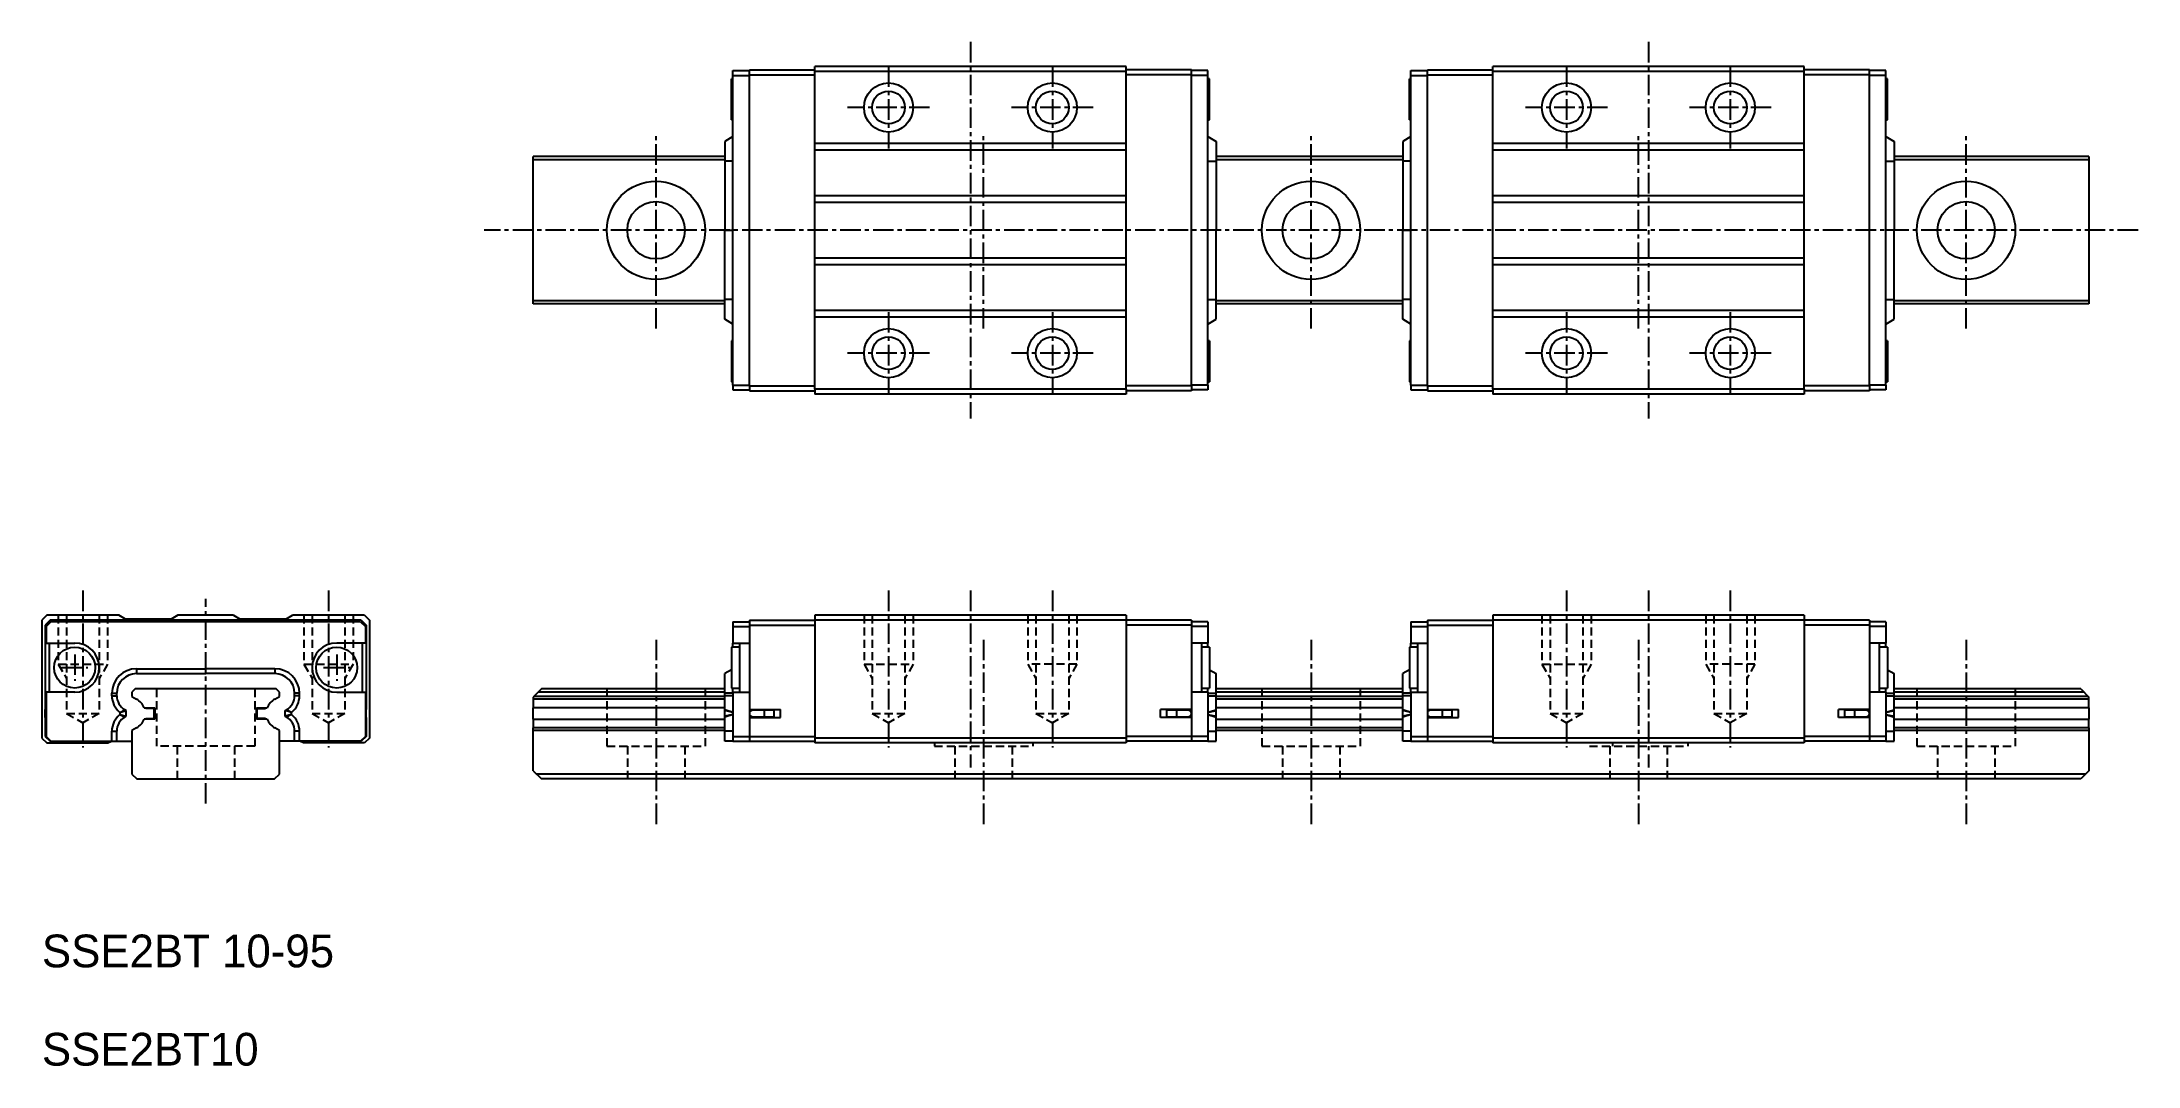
# Model space of a CAD drawing. Extents: x 10 to 138, y 10 to 72.
import ezdxf

# ---------------------------------------------------------------- set-up
doc = ezdxf.new("R2010")
doc.units = 0
doc.linetypes.add('CENTER', pattern=[2, 1.25, -0.25, 0.25, -0.25])
doc.linetypes.add('DASHED', pattern=[0.75, 0.5, -0.25])
doc.layers.get('0').update_dxf_attribs({"linetype": 'CONTINUOUS'})
doc.layers.add('CENTER', color=1, linetype='CENTER')

msp = doc.modelspace()

# ---------------------------------------------------------------- linework, layer by layer
at = {"color": 7, "linetype": 'CONTINUOUS'}
for p, q in [((52.2, 70.75), (53.2, 70.75)), ((52.2, 70.45), (52.2, 70.75)), ((52.2, 51.55), (52.2, 70.45)), ((52.2, 70.45), (53.2, 70.45)), ((53.2, 70.8), (57.2, 70.8)), ((53.2, 70.5), (53.2, 70.8)), ((53.2, 70.5), (57.2, 70.5)), ((53.2, 51.5), (53.2, 70.5)), ((76.2, 71), (57.2, 71)), ((57.2, 70.7), (57.2, 71)), ((57.2, 51.3), (57.2, 70.7)), ((76.2, 70.7), (57.2, 70.7)), ((76.2, 70.7), (76.2, 71)), ((80.2, 70.8), (76.2, 70.8)), ((76.2, 51.3), (76.2, 70.7)), ((80.2, 70.5), (76.2, 70.5)), ((80.2, 70.5), (80.2, 70.8)), ((81.2, 70.75), (80.2, 70.75)), ((80.2, 51.5), (80.2, 70.5)), ((81.2, 70.45), (80.2, 70.45)), ((81.2, 70.45), (81.2, 70.75)), ((81.2, 51.55), (81.2, 70.45)), ((93.6, 70.75), (94.6, 70.75)), ((93.6, 70.45), (93.6, 70.75)), ((93.6, 51.55), (93.6, 70.45)), ((93.6, 70.45), (94.6, 70.45)), ((94.6, 70.8), (98.6, 70.8)), ((94.6, 70.5), (94.6, 70.8)), ((94.6, 51.5), (94.6, 70.5)), ((94.6, 70.5), (98.6, 70.5)), ((117.6, 71), (98.6, 71)), ((98.6, 70.7), (98.6, 71)), ((117.6, 70.7), (98.6, 70.7)), ((98.6, 51.3), (98.6, 70.7)), ((117.6, 70.7), (117.6, 71)), ((121.6, 70.8), (117.6, 70.8)), ((117.6, 51.3), (117.6, 70.7)), ((121.6, 70.5), (117.6, 70.5)), ((121.6, 70.5), (121.6, 70.8)), ((122.6, 70.75), (121.6, 70.75)), ((121.6, 51.5), (121.6, 70.5)), ((122.6, 70.45), (121.6, 70.45)), ((122.6, 70.45), (122.6, 70.75)), ((122.6, 51.55), (122.6, 70.45)), ((52.1, 67.75), (52.1, 70.25)), ((52.2, 70.25), (52.1, 70.25)), ((81.3, 70.25), (81.2, 70.25)), ((81.3, 67.75), (81.3, 70.25)), ((93.5, 67.75), (93.5, 70.25)), ((93.6, 70.25), (93.5, 70.25)), ((122.7, 70.25), (122.6, 70.25)), ((122.7, 67.75), (122.7, 70.25)), ((52.2, 66.73), (51.7, 66.43)), ((52.1, 67.75), (52.2, 67.75)), ((81.2, 67.75), (81.3, 67.75)), ((81.2, 66.73), (81.7, 66.43)), ((93.6, 66.73), (93.1, 66.43)), ((93.5, 67.75), (93.6, 67.75)), ((122.6, 67.75), (122.7, 67.75)), ((122.6, 66.73), (123.1, 66.43)), ((51.7, 65.5), (40, 65.5)), ((40, 65.3), (40, 65.5)), ((51.7, 65.3), (40, 65.3)), ((40, 56.7), (40, 65.3)), ((51.7, 66.43), (51.7, 65.23)), ((76.2, 66.3), (57.2, 66.3)), ((76.2, 65.9), (57.2, 65.9)), ((81.7, 66.43), (81.7, 65.23)), ((93.1, 65.5), (81.7, 65.5)), ((93.1, 65.3), (81.7, 65.3)), ((93.1, 66.43), (93.1, 65.23)), ((117.6, 66.3), (98.6, 66.3)), ((117.6, 65.9), (98.6, 65.9)), ((123.1, 66.43), (123.1, 65.23)), ((135, 65.5), (123.1, 65.5)), ((135, 65.3), (123.1, 65.3)), ((135, 65.5), (135, 65.3)), ((135, 65.3), (135, 56.7)), ((51.7, 65.23), (51.7, 61)), ((52.2, 65.23), (51.7, 65.23)), ((81.2, 65.23), (81.7, 65.23)), ((81.7, 65.23), (81.7, 61)), ((93.1, 65.23), (93.1, 61)), ((93.6, 65.23), (93.1, 65.23)), ((122.6, 65.23), (123.1, 65.23)), ((123.1, 65.23), (123.1, 61)), ((76.2, 63.1), (57.2, 63.1)), ((117.6, 63.1), (98.6, 63.1)), ((76.2, 62.7), (57.2, 62.7)), ((117.6, 62.7), (98.6, 62.7)), ((51.7, 56.77), (51.7, 61)), ((51.7, 61), (52.2, 61)), ((81.7, 61), (81.2, 61)), ((81.7, 56.77), (81.7, 61)), ((93.1, 56.77), (93.1, 61)), ((93.1, 61), (93.6, 61)), ((123.1, 61), (122.6, 61)), ((123.1, 56.77), (123.1, 61)), ((76.2, 59.3), (57.2, 59.3)), ((76.2, 58.9), (57.2, 58.9)), ((117.6, 59.3), (98.6, 59.3)), ((117.6, 58.9), (98.6, 58.9)), ((51.7, 56.7), (40, 56.7)), ((40, 56.5), (40, 56.7)), ((51.7, 56.5), (40, 56.5)), ((51.7, 55.57), (51.7, 56.77)), ((52.2, 56.77), (51.7, 56.77)), ((81.2, 56.77), (81.7, 56.77)), ((81.7, 55.57), (81.7, 56.77)), ((93.1, 56.7), (81.7, 56.7)), ((93.1, 56.5), (81.7, 56.5)), ((93.1, 55.57), (93.1, 56.77)), ((93.6, 56.77), (93.1, 56.77)), ((122.6, 56.77), (123.1, 56.77)), ((123.1, 55.57), (123.1, 56.77)), ((135, 56.7), (123.1, 56.7)), ((135, 56.5), (123.1, 56.5)), ((135, 56.7), (135, 56.5)), ((52.2, 55.27), (51.7, 55.57)), ((76.2, 56.1), (57.2, 56.1)), ((76.2, 55.7), (57.2, 55.7)), ((81.2, 55.27), (81.7, 55.57)), ((93.6, 55.27), (93.1, 55.57)), ((117.6, 56.1), (98.6, 56.1)), ((117.6, 55.7), (98.6, 55.7)), ((122.6, 55.27), (123.1, 55.57)), ((52.1, 54.25), (52.1, 51.75)), ((52.2, 54.25), (52.1, 54.25)), ((81.3, 54.25), (81.2, 54.25)), ((81.3, 54.25), (81.3, 51.75)), ((93.5, 54.25), (93.5, 51.75)), ((93.6, 54.25), (93.5, 54.25)), ((122.7, 54.25), (122.6, 54.25)), ((122.7, 54.25), (122.7, 51.75)), ((52.1, 51.75), (52.2, 51.75)), ((52.2, 51.55), (53.2, 51.55)), ((52.2, 51.55), (52.2, 51.25)), ((52.2, 51.25), (53.2, 51.25)), ((53.2, 51.5), (57.2, 51.5)), ((53.2, 51.5), (53.2, 51.2)), ((76.2, 51.3), (57.2, 51.3)), ((57.2, 51.3), (57.2, 51)), ((80.2, 51.5), (76.2, 51.5)), ((76.2, 51.3), (76.2, 51)), ((81.2, 51.55), (80.2, 51.55)), ((80.2, 51.5), (80.2, 51.2)), ((81.2, 51.25), (80.2, 51.25)), ((81.2, 51.75), (81.3, 51.75)), ((81.2, 51.55), (81.2, 51.25)), ((93.5, 51.75), (93.6, 51.75)), ((93.6, 51.55), (93.6, 51.25)), ((93.6, 51.55), (94.6, 51.55)), ((93.6, 51.25), (94.6, 51.25)), ((94.6, 51.5), (98.6, 51.5)), ((94.6, 51.5), (94.6, 51.2)), ((117.6, 51.3), (98.6, 51.3)), ((98.6, 51.3), (98.6, 51)), ((121.6, 51.5), (117.6, 51.5)), ((117.6, 51.3), (117.6, 51)), ((122.6, 51.55), (121.6, 51.55)), ((121.6, 51.5), (121.6, 51.2)), ((122.6, 51.25), (121.6, 51.25)), ((122.6, 51.75), (122.7, 51.75)), ((122.6, 51.55), (122.6, 51.25)), ((53.2, 51.2), (57.2, 51.2)), ((76.2, 51), (57.2, 51)), ((80.2, 51.2), (76.2, 51.2)), ((94.6, 51.2), (98.6, 51.2)), ((117.6, 51), (98.6, 51)), ((121.6, 51.2), (117.6, 51.2)), ((10.3, 37.5), (10, 37.2)), ((10, 37.2), (10, 30)), ((10.5, 37.2), (10.2, 36.9)), ((14.7, 37.5), (10.3, 37.5)), ((29.5, 37.2), (10.5, 37.2)), ((15.1, 37.25), (14.7, 37.5)), ((17.9, 37.25), (15.1, 37.25)), ((18.3, 37.5), (17.9, 37.25)), ((21.7, 37.5), (18.3, 37.5)), ((21.7, 37.5), (22.1, 37.25)), ((24.9, 37.25), (22.1, 37.25)), ((24.9, 37.25), (25.3, 37.5)), ((29.7, 37.5), (25.3, 37.5)), ((29.5, 37.2), (29.8, 36.9)), ((29.7, 37.5), (30, 37.2)), ((30, 37.2), (30, 30)), ((53.2, 37.2), (57.2, 37.2)), ((53.2, 37.2), (53.2, 36.9)), ((76.2, 37.5), (57.2, 37.5)), ((57.2, 37.5), (57.2, 37.2)), ((76.2, 37.2), (57.2, 37.2)), ((57.2, 37.2), (57.2, 30)), ((76.2, 37.5), (76.2, 37.2)), ((80.2, 37.2), (76.2, 37.2)), ((76.2, 37.2), (76.2, 30)), ((80.2, 37.2), (80.2, 36.9)), ((94.6, 37.2), (98.6, 37.2)), ((94.6, 37.2), (94.6, 36.9)), ((117.6, 37.5), (98.6, 37.5)), ((98.6, 37.5), (98.6, 37.2)), ((117.6, 37.2), (98.6, 37.2)), ((98.6, 37.2), (98.6, 30)), ((117.6, 37.5), (117.6, 37.2)), ((117.6, 37.2), (117.6, 30)), ((121.6, 37.2), (117.6, 37.2)), ((121.6, 37.2), (121.6, 36.9)), ((10.2, 36.9), (10.2, 31.75)), ((10.55, 37.1), (10.25, 36.8)), ((10.25, 36.8), (10.25, 35.8)), ((29.45, 37.1), (10.55, 37.1)), ((29.45, 37.1), (29.75, 36.8)), ((29.75, 36.8), (29.75, 35.8)), ((29.8, 36.9), (29.8, 31.75)), ((52.2, 37.1), (53.2, 37.1)), ((52.2, 37.1), (52.2, 36.8)), ((52.2, 36.8), (53.2, 36.8)), ((52.2, 36.8), (52.2, 35.8)), ((53.2, 36.9), (57.2, 36.9)), ((53.2, 36.9), (53.2, 31.75)), ((80.2, 36.9), (76.2, 36.9)), ((81.2, 37.1), (80.2, 37.1)), ((80.2, 36.9), (80.2, 31.75)), ((81.2, 36.8), (80.2, 36.8)), ((81.2, 37.1), (81.2, 36.8)), ((81.2, 36.8), (81.2, 35.8)), ((93.6, 37.1), (93.6, 36.8)), ((93.6, 37.1), (94.6, 37.1)), ((93.6, 36.8), (93.6, 35.8)), ((93.6, 36.8), (94.6, 36.8)), ((94.6, 36.9), (98.6, 36.9)), ((94.6, 36.9), (94.6, 31.75)), ((121.6, 36.9), (117.6, 36.9)), ((122.6, 37.1), (121.6, 37.1)), ((121.6, 36.9), (121.6, 31.75)), ((122.6, 36.8), (121.6, 36.8)), ((122.6, 37.1), (122.6, 36.8)), ((122.6, 36.8), (122.6, 35.8)), ((10.25, 35.8), (12, 35.8)), ((10.45, 35.8), (10.45, 32.8)), ((29.75, 35.8), (28, 35.8)), ((29.55, 35.8), (29.55, 32.8)), ((52.1, 35.55), (52.1, 33.05)), ((52.6, 35.55), (52.1, 35.55)), ((52.2, 35.8), (53.2, 35.8)), ((52.2, 35.55), (52.2, 35.8)), ((52.6, 35.8), (52.6, 32.8)), ((81.2, 35.8), (80.2, 35.8)), ((80.8, 35.8), (80.8, 32.8)), ((81.3, 35.55), (80.8, 35.55)), ((81.2, 35.55), (81.2, 35.8)), ((81.3, 35.55), (81.3, 33.05)), ((93.5, 35.55), (93.5, 33.05)), ((94, 35.55), (93.5, 35.55)), ((93.6, 35.55), (93.6, 35.8)), ((93.6, 35.8), (94.6, 35.8)), ((94, 35.8), (94, 32.8)), ((122.6, 35.8), (121.6, 35.8)), ((122.2, 35.8), (122.2, 32.8)), ((122.7, 35.55), (122.2, 35.55)), ((122.6, 35.55), (122.6, 35.8)), ((122.7, 35.55), (122.7, 33.05)), ((15.77, 34.23), (20, 34.23)), ((15.77, 34.23), (15.77, 33.93)), ((15.77, 33.93), (20, 33.93)), ((24.23, 34.23), (20, 34.23)), ((20, 33.93), (20, 34.23)), ((24.23, 33.93), (20, 33.93)), ((24.23, 34.23), (24.23, 33.93)), ((52.1, 34.17), (51.7, 33.93)), ((51.7, 32.73), (51.7, 33.93)), ((81.3, 34.17), (81.7, 33.93)), ((81.7, 32.73), (81.7, 33.93)), ((93.5, 34.17), (93.1, 33.93)), ((93.1, 32.73), (93.1, 33.93)), ((122.7, 34.17), (123.1, 33.93)), ((123.1, 32.73), (123.1, 33.93)), ((10.25, 32.8), (10.25, 30.1)), ((12, 32.8), (10.25, 32.8)), ((14.27, 32.73), (14.57, 32.73)), ((14.27, 32.583835), (14.27, 32.73)), ((14.27, 32.583835), (14.57, 32.583835)), ((14.57, 32.583835), (14.57, 32.73)), ((15.7, 33), (15.5, 32.8)), ((15.5, 32.8), (15.5, 32.54342)), ((15.5, 32.54342), (15.7785, 32.382628)), ((24.3, 33), (15.7, 33)), ((24.2215, 32.382628), (24.5, 32.54342)), ((24.5, 32.8), (24.3, 33)), ((24.5, 32.54342), (24.5, 32.8)), ((25.73, 32.73), (25.43, 32.73)), ((25.43, 32.583835), (25.43, 32.73)), ((25.73, 32.583835), (25.43, 32.583835)), ((25.73, 32.583835), (25.73, 32.73)), ((28, 32.8), (29.75, 32.8)), ((29.75, 32.8), (29.75, 30.1)), ((40.5, 33), (40, 32.5)), ((40, 32.5), (40, 31.85)), ((51.7, 32.382628), (40, 32.382628)), ((51.7, 32.54342), (40.04342, 32.54342)), ((51.7, 32.8), (40.3, 32.8)), ((51.7, 33), (40.5, 33)), ((51.7, 32.583835), (51.7, 32.73)), ((52.2, 32.73), (51.7, 32.73)), ((52.2, 32.583835), (51.7, 32.583835)), ((51.7, 31.717809), (51.7, 32.583835)), ((52.1, 33.05), (52.6, 33.05)), ((52.2, 32.8), (52.2, 33.05)), ((52.2, 32.8), (52.2, 30.1)), ((52.2, 32.8), (53.2, 32.8)), ((81.2, 32.8), (80.2, 32.8)), ((80.8, 33.05), (81.3, 33.05)), ((81.2, 32.8), (81.2, 33.05)), ((81.2, 32.8), (81.2, 30.1)), ((81.2, 32.73), (81.7, 32.73)), ((81.2, 32.583835), (81.7, 32.583835)), ((93.1, 33), (81.7, 33)), ((93.1, 32.8), (81.7, 32.8)), ((81.7, 32.583835), (81.7, 32.73)), ((81.7, 31.717809), (81.7, 32.583835)), ((93.1, 32.54342), (81.7, 32.54342)), ((93.1, 32.382628), (81.7, 32.382628)), ((93.6, 32.73), (93.1, 32.73)), ((93.1, 32.583835), (93.1, 32.73)), ((93.6, 32.583835), (93.1, 32.583835)), ((93.1, 31.717809), (93.1, 32.583835)), ((93.5, 33.05), (94, 33.05)), ((93.6, 32.8), (93.6, 33.05)), ((93.6, 32.8), (93.6, 30.1)), ((93.6, 32.8), (94.6, 32.8)), ((122.6, 32.8), (121.6, 32.8)), ((122.2, 33.05), (122.7, 33.05)), ((122.6, 32.8), (122.6, 33.05)), ((122.6, 32.8), (122.6, 30.1)), ((122.6, 32.73), (123.1, 32.73)), ((122.6, 32.583835), (123.1, 32.583835)), ((134.5, 33), (123.1, 33)), ((134.7, 32.8), (123.1, 32.8)), ((123.1, 32.583835), (123.1, 32.73)), ((123.1, 31.717809), (123.1, 32.583835)), ((134.95658, 32.54342), (123.1, 32.54342)), ((135, 32.382628), (123.1, 32.382628)), ((134.5, 33), (135, 32.5)), ((135, 31.85), (135, 32.5)), ((10.25, 31.75), (10.2, 31.75)), ((10.2, 31.25), (10.2, 31.75)), ((10.2, 31.25), (10.2, 30.1)), ((10.25, 31.25), (10.2, 31.25)), ((14.757098, 31.568053), (15.07, 31.717809)), ((14.757098, 31.431947), (15.07, 31.282191)), ((14.761047, 31.563537), (15.147256, 31.673205)), ((14.761047, 31.436463), (15.147256, 31.326795)), ((15.147256, 31.673205), (15.07, 31.717809)), ((15.07, 31.282191), (15.147256, 31.326795)), ((15.147256, 31.326795), (15.147256, 31.673205)), ((16.245161, 31.85), (16.9, 31.85)), ((16.9, 31.15), (16.245161, 31.15)), ((16.85, 31.8), (16.338455, 31.8)), ((16.338455, 31.2), (16.85, 31.2)), ((16.85, 31.2), (16.85, 31.8)), ((16.9, 31.85), (16.9, 31.15)), ((23.1, 31.15), (23.1, 31.85)), ((23.1, 31.85), (23.754839, 31.85)), ((23.754839, 31.15), (23.1, 31.15)), ((23.15, 31.8), (23.661545, 31.8)), ((23.15, 31.2), (23.15, 31.8)), ((23.661545, 31.2), (23.15, 31.2)), ((24.852744, 31.673205), (24.93, 31.717809)), ((25.238953, 31.563537), (24.852744, 31.673205)), ((24.852744, 31.326795), (24.852744, 31.673205)), ((25.238953, 31.436463), (24.852744, 31.326795)), ((24.93, 31.282191), (24.852744, 31.326795)), ((25.242902, 31.568053), (24.93, 31.717809)), ((25.242902, 31.431947), (24.93, 31.282191)), ((29.75, 31.75), (29.8, 31.75)), ((29.75, 31.25), (29.8, 31.25)), ((29.8, 31.25), (29.8, 31.75)), ((29.8, 31.25), (29.8, 30.1)), ((51.7, 31.85), (40, 31.85)), ((40, 31.15), (40, 31.85)), ((40, 31.15), (51.7, 31.15)), ((40, 31.15), (40, 30.617372)), ((51.7, 31.673205), (51.7, 31.717809)), ((52.203404, 31.568053), (51.7, 31.717809)), ((52.2, 31.565011), (51.7, 31.673205)), ((51.7, 31.326795), (51.7, 31.673205)), ((52.2, 31.434989), (51.7, 31.326795)), ((52.203404, 31.431947), (51.7, 31.282191)), ((51.7, 31.282191), (51.7, 31.326795)), ((51.7, 30.416165), (51.7, 31.282191)), ((53.2, 31.75), (53.2, 31.25)), ((53.2, 31.75), (55.1, 31.75)), ((53.2, 31.25), (53.2, 30.1)), ((53.2, 31.25), (55.1, 31.25)), ((54.1, 31.7), (53.4, 31.7)), ((53.4, 31.3), (54.1, 31.3)), ((53.7, 31.7), (53.7, 31.75)), ((53.7, 31.25), (53.7, 31.3)), ((54.02899, 31.7), (54.02899, 31.75)), ((54.02899, 31.25), (54.02899, 31.3)), ((54.1, 31.7), (54.1, 31.3)), ((54.7, 31.7), (54.1, 31.7)), ((54.1, 31.3), (54.7, 31.3)), ((54.7, 31.7), (54.7, 31.3)), ((55.1, 31.25), (55.1, 31.75)), ((80.2, 31.75), (78.3, 31.75)), ((78.3, 31.25), (78.3, 31.75)), ((80.2, 31.25), (78.3, 31.25)), ((79.3, 31.7), (78.7, 31.7)), ((78.7, 31.3), (78.7, 31.7)), ((78.7, 31.3), (79.3, 31.3)), ((79.3, 31.3), (79.3, 31.7)), ((80, 31.7), (79.3, 31.7)), ((79.3, 31.3), (80, 31.3)), ((79.37101, 31.7), (79.37101, 31.75)), ((79.37101, 31.25), (79.37101, 31.3)), ((79.7, 31.7), (79.7, 31.75)), ((79.7, 31.25), (79.7, 31.3)), ((80.2, 31.75), (80.2, 31.25)), ((80.2, 31.25), (80.2, 30.1)), ((81.196596, 31.431947), (81.7, 31.282191)), ((81.2, 31.569066), (81.7, 31.717809)), ((81.2, 31.565011), (81.7, 31.673205)), ((81.2, 31.434989), (81.7, 31.326795)), ((93.1, 31.85), (81.7, 31.85)), ((81.7, 31.673205), (81.7, 31.717809)), ((81.7, 31.326795), (81.7, 31.673205)), ((81.7, 31.282191), (81.7, 31.326795)), ((81.7, 30.416165), (81.7, 31.282191)), ((81.7, 31.15), (93.1, 31.15)), ((93.603404, 31.568053), (93.1, 31.717809)), ((93.1, 31.673205), (93.1, 31.717809)), ((93.6, 31.565011), (93.1, 31.673205)), ((93.1, 31.326795), (93.1, 31.673205)), ((93.6, 31.434989), (93.1, 31.326795)), ((93.603404, 31.431947), (93.1, 31.282191)), ((93.1, 31.282191), (93.1, 31.326795)), ((93.1, 30.416165), (93.1, 31.282191)), ((94.6, 31.75), (96.5, 31.75)), ((94.6, 31.75), (94.6, 31.25)), ((94.6, 31.25), (94.6, 30.1)), ((94.6, 31.25), (96.5, 31.25)), ((95.5, 31.7), (94.8, 31.7)), ((94.8, 31.3), (95.5, 31.3)), ((95.1, 31.7), (95.1, 31.75)), ((95.1, 31.25), (95.1, 31.3)), ((95.42899, 31.7), (95.42899, 31.75)), ((95.42899, 31.25), (95.42899, 31.3)), ((95.5, 31.7), (95.5, 31.3)), ((96.1, 31.7), (95.5, 31.7)), ((95.5, 31.3), (96.1, 31.3)), ((96.1, 31.7), (96.1, 31.3)), ((96.5, 31.25), (96.5, 31.75)), ((119.7, 31.25), (119.7, 31.75)), ((121.6, 31.75), (119.7, 31.75)), ((121.6, 31.25), (119.7, 31.25)), ((120.7, 31.7), (120.1, 31.7)), ((120.1, 31.3), (120.1, 31.7)), ((120.1, 31.3), (120.7, 31.3)), ((120.7, 31.3), (120.7, 31.7)), ((121.4, 31.7), (120.7, 31.7)), ((120.7, 31.3), (121.4, 31.3)), ((120.77101, 31.7), (120.77101, 31.75)), ((120.77101, 31.25), (120.77101, 31.3)), ((121.1, 31.7), (121.1, 31.75)), ((121.1, 31.25), (121.1, 31.3)), ((121.6, 31.75), (121.6, 31.25)), ((121.6, 31.25), (121.6, 30.1)), ((122.596596, 31.431947), (123.1, 31.282191)), ((122.6, 31.569066), (123.1, 31.717809)), ((122.6, 31.565011), (123.1, 31.673205)), ((122.6, 31.434989), (123.1, 31.326795)), ((135, 31.85), (123.1, 31.85)), ((123.1, 31.673205), (123.1, 31.717809)), ((123.1, 31.326795), (123.1, 31.673205)), ((123.1, 31.282191), (123.1, 31.326795)), ((123.1, 30.416165), (123.1, 31.282191)), ((123.1, 31.15), (135, 31.15)), ((135, 31.85), (135, 31.15)), ((135, 30.617372), (135, 31.15)), ((10, 30), (10.3, 29.7)), ((10.2, 30.1), (10.5, 29.8)), ((10.25, 30.1), (10.55, 29.8)), ((10.3, 29.7), (14.027747, 29.7)), ((10.5, 29.8), (10.55, 29.8)), ((10.55, 29.8), (14.27, 29.8)), ((14.027747, 29.7), (14.242197, 29.8)), ((14.27, 29.8), (14.27, 30.416165)), ((14.27, 30.416165), (14.57, 30.416165)), ((14.27, 29.8), (14.57, 29.8)), ((14.57, 29.8), (14.57, 30.416165)), ((14.57, 29.8), (15.5, 29.8)), ((15.7785, 30.617372), (15.5, 30.45658)), ((15.5, 30.45658), (15.5, 27.8)), ((24.5, 30.45658), (24.2215, 30.617372)), ((24.5, 27.8), (24.5, 30.45658)), ((25.43, 29.8), (24.5, 29.8)), ((25.43, 29.8), (25.43, 30.416165)), ((25.73, 30.416165), (25.43, 30.416165)), ((25.73, 29.8), (25.43, 29.8)), ((25.73, 29.8), (25.73, 30.416165)), ((29.45, 29.8), (25.73, 29.8)), ((25.972253, 29.7), (25.757803, 29.8)), ((29.7, 29.7), (25.972253, 29.7)), ((29.75, 30.1), (29.45, 29.8)), ((29.5, 29.8), (29.45, 29.8)), ((29.8, 30.1), (29.5, 29.8)), ((30, 30), (29.7, 29.7)), ((51.7, 30.617372), (40, 30.617372)), ((40, 30.45658), (40, 30.617372)), ((51.7, 30.45658), (40, 30.45658)), ((40, 28), (40, 30.45658)), ((51.7, 29.8), (51.7, 30.416165)), ((52.2, 30.416165), (51.7, 30.416165)), ((52.2, 29.8), (51.7, 29.8)), ((52.2, 30.1), (53.2, 30.1)), ((52.2, 30.1), (52.2, 29.8)), ((52.2, 29.8), (53.2, 29.8)), ((53.2, 30.1), (57.2, 30.1)), ((53.2, 30.1), (53.2, 29.8)), ((53.2, 29.8), (57.2, 29.8)), ((76.2, 30), (57.2, 30)), ((57.2, 30), (57.2, 29.7)), ((76.2, 29.7), (57.2, 29.7)), ((80.2, 30.1), (76.2, 30.1)), ((76.2, 30), (76.2, 29.7)), ((80.2, 29.8), (76.2, 29.8)), ((80.2, 30.1), (80.2, 29.8)), ((81.2, 30.1), (80.2, 30.1)), ((81.2, 29.8), (80.2, 29.8)), ((81.2, 30.416165), (81.7, 30.416165)), ((81.2, 30.1), (81.2, 29.8)), ((81.2, 29.8), (81.7, 29.8)), ((93.1, 30.617372), (81.7, 30.617372)), ((93.1, 30.45658), (81.7, 30.45658)), ((81.7, 29.8), (81.7, 30.416165)), ((93.6, 30.416165), (93.1, 30.416165)), ((93.1, 29.8), (93.1, 30.416165)), ((93.6, 29.8), (93.1, 29.8)), ((93.6, 30.1), (93.6, 29.8)), ((93.6, 30.1), (94.6, 30.1)), ((93.6, 29.8), (94.6, 29.8)), ((94.6, 30.1), (98.6, 30.1)), ((94.6, 30.1), (94.6, 29.8)), ((94.6, 29.8), (98.6, 29.8)), ((117.6, 30), (98.6, 30)), ((98.6, 30), (98.6, 29.7)), ((117.6, 29.7), (98.6, 29.7)), ((121.6, 30.1), (117.6, 30.1)), ((117.6, 30), (117.6, 29.7)), ((121.6, 29.8), (117.6, 29.8)), ((122.6, 30.1), (121.6, 30.1)), ((121.6, 30.1), (121.6, 29.8)), ((122.6, 29.8), (121.6, 29.8)), ((122.6, 30.416165), (123.1, 30.416165)), ((122.6, 30.1), (122.6, 29.8)), ((122.6, 29.8), (123.1, 29.8)), ((135, 30.617372), (123.1, 30.617372)), ((135, 30.45658), (123.1, 30.45658)), ((123.1, 29.8), (123.1, 30.416165)), ((135, 30.617372), (135, 30.45658)), ((135, 30.45658), (135, 28)), ((15.5, 27.8), (15.8, 27.5)), ((15.8, 27.5), (24.2, 27.5)), ((24.2, 27.5), (24.5, 27.8)), ((40, 28), (40.5, 27.5)), ((134.8, 27.8), (40.2, 27.8)), ((134.5, 27.5), (40.5, 27.5)), ((135, 28), (134.5, 27.5))]:
    msp.add_line(p, q, dxfattribs=at)
at = {"color": 3, "linetype": 'DASHED'}
for p, q in [((11, 37.5), (11, 34.5)), ((11.5, 37.5), (11.5, 31.5)), ((13.5, 37.5), (13.5, 31.5)), ((14, 37.5), (14, 34.5)), ((26, 37.5), (26, 34.5)), ((26.5, 37.5), (26.5, 31.5)), ((28.5, 37.5), (28.5, 31.5)), ((29, 37.5), (29, 34.5)), ((60.2, 37.5), (60.2, 34.5)), ((60.7, 37.5), (60.7, 31.5)), ((62.7, 37.5), (62.7, 31.5)), ((63.2, 37.5), (63.2, 34.5)), ((70.2, 37.5), (70.2, 34.5)), ((70.7, 37.5), (70.7, 31.5)), ((72.7, 37.5), (72.7, 31.5)), ((73.2, 37.5), (73.2, 34.5)), ((101.6, 37.5), (101.6, 34.5)), ((102.1, 37.5), (102.1, 31.5)), ((104.1, 37.5), (104.1, 31.5)), ((104.6, 37.5), (104.6, 34.5)), ((111.6, 37.5), (111.6, 34.5)), ((112.1, 37.5), (112.1, 31.5)), ((114.1, 37.5), (114.1, 31.5)), ((114.6, 37.5), (114.6, 34.5)), ((11, 34.5), (14, 34.5)), ((11, 34.5), (11.5, 33.633975)), ((14, 34.5), (13.5, 33.633975)), ((26, 34.5), (29, 34.5)), ((26, 34.5), (26.5, 33.633975)), ((29, 34.5), (28.5, 33.633975)), ((60.2, 34.5), (63.2, 34.5)), ((60.2, 34.5), (60.7, 33.633975)), ((63.2, 34.5), (62.7, 33.633975)), ((73.2, 34.5), (70.2, 34.5)), ((70.2, 34.5), (70.7, 33.633975)), ((73.2, 34.5), (72.7, 33.633975)), ((101.6, 34.5), (102.1, 33.633975)), ((101.6, 34.5), (104.6, 34.5)), ((104.6, 34.5), (104.1, 33.633975)), ((114.6, 34.5), (111.6, 34.5)), ((111.6, 34.5), (112.1, 33.633975)), ((114.6, 34.5), (114.1, 33.633975)), ((17, 33), (17, 29.5)), ((23, 33), (23, 29.5)), ((44.5, 33), (44.5, 29.5)), ((50.5, 33), (50.5, 29.5)), ((84.5, 33), (84.5, 29.5)), ((90.5, 33), (90.5, 29.5)), ((124.5, 33), (124.5, 29.5)), ((130.5, 33), (130.5, 29.5)), ((11.5, 31.5), (12.5, 30.92265)), ((11.5, 31.5), (13.5, 31.5)), ((13.5, 31.5), (12.5, 30.92265)), ((26.5, 31.5), (27.5, 30.92265)), ((26.5, 31.5), (28.5, 31.5)), ((28.5, 31.5), (27.5, 30.92265)), ((60.7, 31.5), (61.7, 30.92265)), ((60.7, 31.5), (62.7, 31.5)), ((62.7, 31.5), (61.7, 30.92265)), ((70.7, 31.5), (71.7, 30.92265)), ((70.7, 31.5), (72.7, 31.5)), ((72.7, 31.5), (71.7, 30.92265)), ((102.1, 31.5), (103.1, 30.92265)), ((102.1, 31.5), (104.1, 31.5)), ((104.1, 31.5), (103.1, 30.92265)), ((112.1, 31.5), (114.1, 31.5)), ((112.1, 31.5), (113.1, 30.92265)), ((114.1, 31.5), (113.1, 30.92265)), ((23, 29.5), (17, 29.5)), ((18.25, 29.5), (18.25, 27.5)), ((21.75, 29.5), (21.75, 27.5)), ((44.5, 29.5), (50.5, 29.5)), ((45.75, 29.5), (45.75, 27.5)), ((49.25, 29.5), (49.25, 27.5)), ((64.5, 29.7), (64.5, 29.5)), ((64.5, 29.5), (70.5, 29.5)), ((65.75, 29.5), (65.75, 27.5)), ((69.25, 29.5), (69.25, 27.5)), ((70.5, 29.7), (70.5, 29.5)), ((84.5, 29.5), (90.5, 29.5)), ((85.75, 29.5), (85.75, 27.5)), ((89.25, 29.5), (89.25, 27.5)), ((104.5, 29.5), (110.5, 29.5)), ((105.75, 29.5), (105.75, 27.5)), ((105.9, 29.7), (105.9, 29.5)), ((109.25, 29.5), (109.25, 27.5)), ((110.5, 29.7), (110.5, 29.5)), ((124.5, 29.5), (130.5, 29.5)), ((125.75, 29.5), (125.75, 27.5)), ((129.25, 29.5), (129.25, 27.5))]:
    msp.add_line(p, q, dxfattribs=at)
at = {"color": 3, "linetype": 'CONTINUOUS'}
for centre in [(61.7, 68.5), (71.7, 68.5), (103.1, 68.5), (113.1, 68.5), (61.7, 53.5), (71.7, 53.5), (103.1, 53.5), (113.1, 53.5)]:
    msp.add_circle(centre, 1.5, dxfattribs=at)
at = {"color": 7, "linetype": 'CONTINUOUS'}
for centre, radius in [((61.7, 68.5), 1), ((71.7, 68.5), 1), ((103.1, 68.5), 1), ((113.1, 68.5), 1), ((47.5, 61), 3), ((87.5, 61), 3), ((127.5, 61), 3), ((47.5, 61), 1.75), ((87.5, 61), 1.75), ((127.5, 61), 1.75), ((61.7, 53.5), 1), ((71.7, 53.5), 1), ((103.1, 53.5), 1), ((113.1, 53.5), 1), ((12, 34.3), 1.25), ((28, 34.3), 1.25)]:
    msp.add_circle(centre, radius, dxfattribs=at)
for centre, radius, start, end in [((12, 34.3), 1.5, 270, 90), ((28, 34.3), 1.5, 90, 270), ((15.770022, 32.729978), 1.500022, 90.000834, 179.999166), ((15.77, 32.73), 1.2, 90, 180), ((24.229978, 32.729978), 1.500022, 0.000834, 89.999166), ((24.23, 32.73), 1.2, 0, 90), ((15.57, 32.583835), 1.3, 180, 230.729617), ((15.57, 32.583835), 1, 180, 240), ((15.2285, 31.43), 1.1, 22.446351, 60), ((24.7715, 31.43), 1.1, 120, 157.553649), ((24.43, 32.583835), 1, 300, 0), ((24.43, 32.583835), 1.3, 309.270383, 0), ((15.57, 30.416165), 1.3, 129.270383, 180), ((15.57, 30.416165), 1, 120, 180), ((14.683827, 31.5), 0.1, 309.270383, 50.729617), ((15.2285, 31.57), 1.1, 300, 337.553649), ((15.2285, 31.43), 1.17, 18.435646, 21.037221), ((15.2285, 31.57), 1.17, 338.962779, 341.564354), ((24.7715, 31.43), 1.17, 158.962779, 161.564354), ((24.7715, 31.57), 1.17, 198.435646, 201.037221), ((24.7715, 31.57), 1.1, 202.446351, 240), ((24.43, 30.416165), 1, 0, 60), ((25.316173, 31.5), 0.1, 129.270383, 230.729617), ((24.43, 30.416165), 1.3, 0, 50.729617), ((53.4, 31.5), 0.2, 90, 180), ((53.4, 31.5), 0.2, 180, 270), ((80, 31.5), 0.2, 0, 90), ((80, 31.5), 0.2, 270, 0), ((94.8, 31.5), 0.2, 90, 180), ((94.8, 31.5), 0.2, 180, 270), ((121.4, 31.5), 0.2, 0, 90), ((121.4, 31.5), 0.2, 270, 0)]:
    msp.add_arc(centre, radius, start, end, dxfattribs=at)
at = {"layer": 'CENTER', "color": 1, "linetype": 'CENTER'}
for p, q in [((66.7, 72.5), (66.7, 49.5)), ((108.1, 72.5), (108.1, 49.5)), ((61.7, 71), (61.7, 66)), ((71.7, 71), (71.7, 66)), ((103.1, 71), (103.1, 66)), ((113.1, 71), (113.1, 66)), ((64.2, 68.5), (59.2, 68.5)), ((74.2, 68.5), (69.2, 68.5)), ((105.6, 68.5), (100.6, 68.5)), ((115.6, 68.5), (110.6, 68.5)), ((47.5, 55), (47.5, 67)), ((67.5, 55), (67.5, 67)), ((87.5, 55), (87.5, 67)), ((107.5, 55), (107.5, 67)), ((127.5, 55), (127.5, 67)), ((138, 61), (37, 61)), ((61.7, 56), (61.7, 51)), ((71.7, 56), (71.7, 51)), ((103.1, 56), (103.1, 51)), ((113.1, 56), (113.1, 51)), ((64.2, 53.5), (59.2, 53.5)), ((74.2, 53.5), (69.2, 53.5)), ((105.6, 53.5), (100.6, 53.5)), ((115.6, 53.5), (110.6, 53.5)), ((12.5, 39), (12.5, 29.42265)), ((20, 26), (20, 38.5)), ((27.5, 39), (27.5, 29.42265)), ((61.7, 39), (61.7, 29.42265)), ((66.7, 39), (66.7, 28.2)), ((71.7, 39), (71.7, 29.42265)), ((103.1, 39), (103.1, 29.42265)), ((108.1, 39), (108.1, 28.2)), ((113.1, 39), (113.1, 29.42265)), ((47.5, 36), (47.5, 24.5)), ((67.5, 36), (67.5, 24.5)), ((87.5, 36), (87.5, 24.5)), ((107.5, 36), (107.5, 24.5)), ((127.5, 36), (127.5, 24.5)), ((12, 35.1), (12, 33.5)), ((28, 35.1), (28, 33.5)), ((11.2, 34.3), (12.8, 34.3)), ((27.2, 34.3), (28.8, 34.3))]:
    msp.add_line(p, q, dxfattribs=at)

# ---------------------------------------------------------------- texts
at = {"color": 7, "linetype": 'CONTINUOUS'}
for s, p in [('SSE2BT 10-95', (10, 16)), ('SSE2BT10', (10, 10))]:
    msp.add_text(s, height=2, dxfattribs=at).set_placement(p)

doc.saveas('drawing.dxf')
